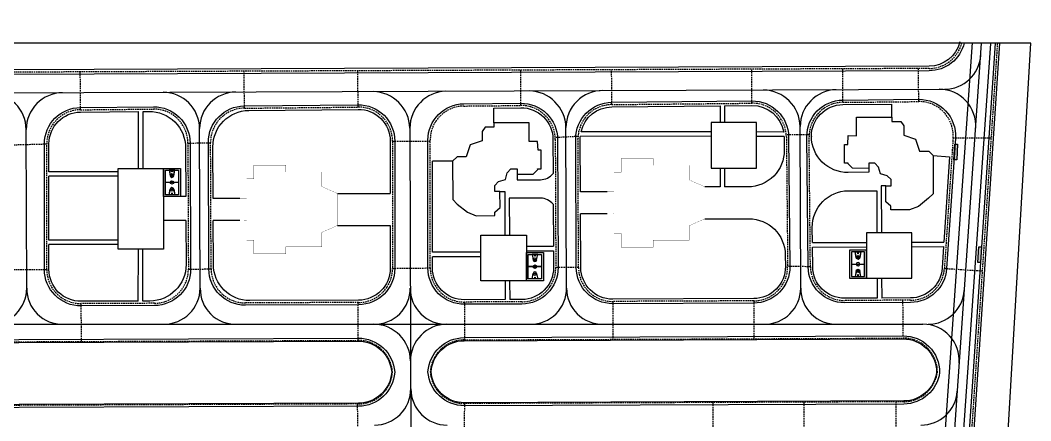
# Model space of a CAD drawing. Header units: inches. Extents: x -634 to 3638, y -6930911 to 5552.
# Drawn here: x 3304.5 to 3637.8, y 2413.4 to 2545.6 of the extents above; entities that cross this region are included whole.
import ezdxf

# ---------------------------------------------------------------- set-up
doc = ezdxf.new("R2010")
doc.units = ezdxf.units.IN
doc.header["$MEASUREMENT"] = 0
doc.linetypes.add('штриховая', pattern=[0.75, 0.5, -0.25])
doc.layers.add('ELEV', color=134, linetype='Continuous', lineweight=18)
for name, color, linetype in [('SPORT', 7, 'Continuous'), ('движ. автобус', 100, 'Continuous'), ('движ. пешеходы', 151, 'штриховая'), ('движ. транспорт', 10, 'Continuous'), ('зеленая зона', 100, 'Continuous')]:
    doc.layers.add(name, color=color, linetype=linetype)
for name, color, linetype, true_color in [('дет.площадки', 7, 'Continuous', 0xf5eb38), ('дорога', 7, 'Continuous', 0x737373), ('жил.зона', 7, 'Continuous', 0xee6868)]:
    doc.layers.add(name, color=color, linetype=linetype, true_color=true_color)

# ---------------------------------------------------------------- blocks, each defined once
blk = doc.blocks.new('A$C6FDB6B95')
at = {"layer": 'SPORT'}
for p, q in [((-2148, 1133), (1300, 1133)), ((-2148, -936), (-2148, 1133)), ((-1920, 438), (-1256, 300)), ((-1918, 904), (1070, 904)), ((-1918, -706), (-1918, 904)), ((-1918, -246), (-1918, 444)), ((-1918, -246), (-1918, 444)), ((-1918, 444), (-1255, 306)), ((-1721, 403), (-1720, 408)), ((-1716, 402), (-1721, 403)), ((-1720, 408), (-1715, 407)), ((-1715, 407), (-1716, 402)), ((-1620, 382), (-1619, 387)), ((-1615, 381), (-1620, 382)), ((-1619, 387), (-1613, 386)), ((-1613, 386), (-1615, 381)), ((-1519, 361), (-1518, 366)), ((-1513, 360), (-1519, 361)), ((-1518, 366), (-1512, 365)), ((-1512, 365), (-1513, 360)), ((-1277, 305), (-1276, 299)), ((-1258, -102), (-1258, 300)), ((-1252, 300), (-1252, -102)), ((-427, -706), (-427, 904)), ((-427, -418), (-427, 616)), ((-421, -706), (-421, 904)), ((-421, -418), (-421, 616)), ((1070, 444), (406, 306)), ((1071, 438), (407, 300)), ((409, -102), (409, 300)), ((429, 305), (428, 299)), ((1070, 904), (1070, -706)), ((1070, -246), (1070, 444)), ((1070, -246), (1070, 444)), ((1300, 1133), (1300, -936)), ((1300, -936), (-2148, -936)), ((-1256, -102), (-1920, -240)), ((-1255, -108), (-1918, -246)), ((1070, -706), (-1918, -706)), ((-1277, -107), (-1276, -101)), ((406, -108), (1070, -246)), ((407, -102), (1071, -240)), ((429, -107), (428, -101))]:
    blk.add_line(p, q, dxfattribs=at)
for points in [[(1300, -936), (-2148, -936), (-2148, 1133), (1300, 1133)], [(1076, -711), (-1924, -711), (-1924, 909), (1076, 909)], [(-1781, 202), (-1784, 202), (-1784, -4), (-1781, -4)], [(671, 361), (669, 366), (664, 365), (665, 360)], [(772, 382), (771, 387), (765, 386), (766, 381)], [(873, 403), (872, 408), (866, 407), (868, 402)], [(932, 202), (936, 202), (936, -4), (932, -4)], [(-1721, -205), (-1720, -211), (-1715, -209), (-1716, -204)], [(-1620, -184), (-1619, -190), (-1613, -188), (-1615, -183)], [(-1519, -163), (-1518, -168), (-1512, -167), (-1513, -162)], [(671, -163), (669, -168), (664, -167), (665, -162)], [(772, -184), (771, -190), (765, -188), (766, -183)], [(873, -205), (872, -211), (866, -209), (868, -204)]]:
    blk.add_lwpolyline(points, close=True, dxfattribs=at)
blk.add_lwpolyline([(403, -102, -0.9858149), (403, 300)], format="xyb", close=True, dxfattribs=at)
for centre, radius in [((-1741, 99), 25.9), ((-424, 99), 207), ((-424, 99), 201), ((892, 99), 25.9)]:
    blk.add_circle(centre, radius, dxfattribs=at)
for centre, radius, start, end in [((-1255, 99), 207, 96.21469, 263.78531), ((-1255, 99), 201, 96.21469, 263.78531), ((-1255, 99), 207, 270, 90), ((-1255, 99), 201, 270.81854, 89.18146), ((406, 99), 207, 90, 270), ((406, 99), 201, 276.21469, 83.78531), ((406, 99), 207, 276.21469, 83.78531)]:
    blk.add_arc(centre, radius, start, end, dxfattribs=at)

msp = doc.modelspace()

# ---------------------------------------------------------------- hatches: boundary and pattern name
at = {"layer": 'ELEV', "linetype": 'Continuous'}
h = msp.add_hatch(dxfattribs=at)
h.set_pattern_fill('ANSI31', color=256, scale=0.01044, style=0)
h.set_pattern_definition([(45, (1262.311104, 3366.587935), (-0.02343928418428, 0.02343928418428), [])])
edge = h.paths.add_edge_path()
edge.add_ellipse((1445.78234, 3471.96182), major_axis=(0, 6932302.83262), ratio=0.00000001506, start_angle=89.999976115149, end_angle=270.000023884851)
edge.add_line((1445.67794, 3474.85168), (1445.67794, 3528.48347))
edge.add_line((1445.67794, 3528.48347), (1445.88675, 3528.48347))
edge.add_line((1445.88675, 3528.48347), (1445.88675, 3474.85168))
at = {"layer": 'движ. автобус'}
h = msp.add_hatch(color=3, dxfattribs=at)
h.dxf.hatch_style = 1
h.paths.add_polyline_path([(3613.68381, 2504.67041), (3612.79757, 2504.67041), (3612.45436, 2499.51909), (3613.36797, 2499.51909)])
h = msp.add_hatch(color=3, dxfattribs=at)
h.dxf.hatch_style = 1
h.paths.add_polyline_path([(3621.53384, 2470.7836), (3620.62023, 2470.7836), (3620.30439, 2465.63228), (3621.218, 2465.63228)])

# ---------------------------------------------------------------- linework, layer by layer
at = {"color": 7}
msp.add_lwpolyline([(3152.27453, 2117.38844), (3571.2036, 2020.67668), (3611.30722, 2194.39466), (3624.58339, 2311.97423), (3637.80785, 2538.02955), (3150.56133, 2538.02955)], close=True, dxfattribs=at)
at = {"layer": 'движ. автобус'}
for p, q in [((3597.69684, 2237.81714), (3618.60517, 2538.23784)), ((3603.71696, 2237.89779), (3624.59069, 2537.82126))]:
    msp.add_line(p, q, dxfattribs=at)
for points in [[(3612.7702, 2504.67041), (3613.68381, 2504.67041), (3613.36797, 2499.51909), (3612.45436, 2499.51909)], [(3620.62023, 2470.7836), (3621.53384, 2470.7836), (3621.218, 2465.63228), (3620.30439, 2465.63228)]]:
    msp.add_lwpolyline(points, close=True, dxfattribs=at)
at = {"layer": 'движ. пешеходы'}
for p, q in [((3575.84651, 2518.46157), (3575.80151, 2529.51058)), ((3600.84629, 2518.70681), (3600.80188, 2529.6124)), ((3324.41007, 2515.9951), (3324.3592, 2528.48649)), ((3378.46962, 2516.5254), (3378.42001, 2528.70667)), ((3415.95747, 2516.89313), (3415.90874, 2528.85936)), ((3469.62806, 2517.41962), (3469.58058, 2529.07796)), ((3499.62711, 2517.71389), (3499.58033, 2529.20014)), ((3545.84796, 2518.1673), (3545.80226, 2529.3884)), ((3488.51153, 2507.19985), (3480.97153, 2506.78629)), ((3564.7207, 2507.76978), (3557.18148, 2507.69436)), ((3612.18176, 2506.70947), (3624.71255, 2506.75577)), ((3300.77043, 2504.40823), (3313.27043, 2504.74564)), ((3359.83083, 2505.02748), (3367.33077, 2505.05803)), ((3427.31783, 2505.64368), (3439.74401, 2505.64368)), ((3300.77043, 2463.27709), (3313.27043, 2463.27709)), ((3360.00019, 2463.44426), (3367.50013, 2463.47481)), ((3427.31783, 2463.67262), (3439.74401, 2463.81487)), ((3488.66045, 2463.96828), (3481.16051, 2463.93773)), ((3565.12811, 2464.21518), (3557.62678, 2464.3137)), ((3609.31398, 2463.66609), (3621.78633, 2462.83511)), ((3546.42314, 2452.95344), (3546.47405, 2440.45355)), ((3595.70746, 2441.40407), (3595.6596, 2453.15398)), ((3324.56625, 2452.04985), (3324.61716, 2439.54996)), ((3416.02201, 2439.92223), (3415.9711, 2452.42213)), ((3451.03983, 2452.56496), (3451.09074, 2440.06506)), ((3499.95618, 2452.76419), (3500.00403, 2440.63649)), ((3563.09045, 2407.02902), (3563.03951, 2419.53616)), ((3593.47896, 2407.16003), (3593.42805, 2419.65993)), ((3415.86873, 2406.43665), (3415.81782, 2418.93655)), ((3451.03983, 2419.08), (3450.86846, 2406.5792)), ((3533.09338, 2406.91409), (3533.04247, 2419.41399))]:
    msp.add_line(p, q, dxfattribs=at)
for points in [[(3615.13642, 2538.20748, -0.344538771), (3604.2534, 2529.62646), (3191.11963, 2527.94383, -0.387202094), (3179.87688, 2538.10231, -0.387202094)], [(3626.79286, 2537.97969), (3613.66314, 2340.91154, 0.433835841), (3624.88825, 2328.91366), (3625.53048, 2328.91366)]]:
    msp.add_lwpolyline(points, format="xyb", dxfattribs=at)
for points in [[(3313.27043, 2504.74564, -0.411343417), (3324.41007, 2515.9951), (3348.47057, 2516.23112, -0.415894714), (3359.83083, 2505.02748), (3360.00019, 2463.44426, -0.414213562), (3348.7961, 2452.14854), (3324.56625, 2452.04985, -0.415406969), (3313.27043, 2463.29976)], [(3378.46962, 2516.5254), (3415.95747, 2516.89313, -0.417089545), (3427.31783, 2505.64368), (3427.31783, 2463.67262, -0.413021162), (3416.11365, 2452.42271), (3378.79585, 2452.27072, -0.414213562), (3367.50013, 2463.47481), (3367.33006, 2505.23012, -0.412534407)], [(3469.95643, 2452.64201), (3451.03983, 2452.56496, -0.415406969), (3439.74401, 2463.81487), (3439.74401, 2505.98629, -0.411343417), (3450.88366, 2517.23574), (3469.62806, 2517.41962, -0.415894714), (3480.98832, 2506.21598), (3481.16051, 2463.93773, -0.414213562)], [(3546.42314, 2452.95344), (3499.95618, 2452.76419, -0.414213562), (3488.66045, 2463.96828), (3488.48756, 2506.41862, -0.412534407), (3499.62711, 2517.71389), (3545.84796, 2518.1673, -0.414213562), (3557.20777, 2507.02819), (3557.62678, 2464.3137, -0.415894714)], [(3564.70741, 2507.10176, -0.414213562), (3575.84651, 2518.46157), (3600.84629, 2518.70681, -0.436752814), (3612.18176, 2506.70947), (3609.31398, 2463.66609, -0.393683331), (3598.13469, 2453.16406), (3576.42338, 2453.07563, -0.412534407), (3565.12811, 2464.21518)], [(3427.29228, 2429.42999, -0.393431519), (3416.11365, 2418.93775), (3192.20262, 2418.0258, -0.392951171), (3180.94031, 2428.40797, -0.396265995), (3192.12584, 2439.01034), (3416.02201, 2439.92223, -0.395785035)], [(3439.76955, 2429.57224, -0.393431519), (3450.94819, 2440.06448), (3595.71051, 2440.65408, -0.415102086), (3607.00632, 2429.41587, -0.374300605), (3595.90314, 2419.67001), (3451.03983, 2419.08, -0.395785035)]]:
    msp.add_lwpolyline(points, format="xyb", close=True, dxfattribs=at)
at = {"layer": 'движ. транспорт'}
for p, q in [((3600.39861, 2233.4278), (3621.59793, 2538.02955)), ((3186.84697, 2521.11576), (3609.38693, 2522.76282)), ((3306.70067, 2456.73713), (3306.49488, 2509.53179)), ((3363.91027, 2456.50433), (3363.70253, 2509.79947)), ((3433.03699, 2509.93382), (3433.77105, 2230.62873)), ((3484.73639, 2456.88624), (3484.52849, 2510.22218)), ((3561.96134, 2456.62609), (3561.75145, 2510.47301)), ((3187.35001, 2445.25282), (3602.24108, 2445.25282)), ((3306.74577, 2445.16765), (3306.74544, 2445.25282))]:
    msp.add_line(p, q, dxfattribs=at)
for centre, radius, start, end in [((3609.34016, 2534.76273), 12, 270.2233376, 355.9995432), ((3294.42881, 2509.46924), 12.06623, 0.2970199, 89.7287569), ((3318.6929, 2509.43222), 12.19842, 90.9736029, 179.5323308), ((3351.65538, 2509.71072), 12.04748, 0.4220675, 89.9783278), ((3375.76407, 2509.79065), 12.06155, 90.496164, 179.9581329), ((3420.6453, 2509.63629), 12.39526, 1.3754161, 88.6726563), ((3445.22707, 2509.93526), 12.19008, 91.3864314, 180.0067969), ((3472.18796, 2509.88657), 12.34421, 1.3702312, 88.989969), ((3496.60279, 2510.24903), 12.07434, 89.8356689, 180.3192563), ((3549.46174, 2510.23983), 12.29192, 1.0869623, 89.0415024), ((3573.91207, 2510.46543), 12.16062, 91.1544889, 179.9642745), ((3607.66125, 2510.756), 12, 355.9995432, 90.2233376), ((3294.7713, 2457.18303), 11.92799, 269.6097199, 359.7303482), ((3318.42363, 2456.97771), 11.72542, 179.2710181, 271.3022351), ((3351.85891, 2457.30553), 12.05026, 269.8511816, 359.1519046), ((3375.51469, 2456.86099), 11.60989, 178.686265, 271.5447764), ((3421.30945, 2457.11868), 11.86633, 269.4859053, 0.2742264), ((3444.96055, 2457.03543), 11.7851, 179.5681529, 271.1789765), ((3472.86942, 2457.12117), 11.86633, 269.4859053, 0.2742264), ((3496.52052, 2457.03793), 11.7851, 179.5681529, 271.1789765), ((3549.97408, 2457.24103), 11.98585, 269.7246593, 359.4550086), ((3573.62788, 2456.92203), 11.67029, 178.9935452, 271.4173296), ((3603.91951, 2457.25282), 12, 270, 355.9995432), ((3420.99785, 2433.01304), 12.2415, 0.516239, 89.0398734), ((3445.35489, 2433.13773), 12.11604, 90.7181393, 180.0680936), ((3602.24108, 2433.25282), 12, 355.9995432, 90), ((3421.35079, 2423.95887), 12, 270, 0.1245401), ((3445.35084, 2423.95887), 12, 180.1245401, 270), ((3601.59111, 2423.95887), 12, 270, 355.9995432)]:
    msp.add_arc(centre, radius, start, end, dxfattribs=at)
at = {"layer": 'дет.площадки'}
for points in [[(3547.37542, 2511.7471), (3532.37542, 2511.7471), (3532.37542, 2496.7471), (3547.37542, 2496.7471)], [(3336.79743, 2496.64092), (3351.79743, 2496.64092), (3351.79743, 2469.99913), (3336.79743, 2469.99913)], [(3456.4792, 2474.57477), (3471.4792, 2474.57477), (3471.4792, 2459.57477), (3456.4792, 2459.57477)], [(3598.62414, 2475.40985), (3583.62414, 2475.40985), (3583.62414, 2460.40985), (3598.62414, 2460.40985)]]:
    msp.add_lwpolyline(points, close=True, dxfattribs=at)
at = {"layer": 'дорога'}
for p, q in [((3460.7296, 2511.65187), (3460.7296, 2516.58229)), ((3535.33723, 2517.31416), (3535.33723, 2511.7471)), ((3536.83723, 2517.32887), (3536.83723, 2511.7471)), ((3592.02709, 2513.54199), (3591.98463, 2517.86984)), ((3343.53612, 2496.64092), (3343.55992, 2515.43291)), ((3345.03613, 2496.64092), (3345.05993, 2515.44763)), ((3532.37542, 2507.19542), (3489.26813, 2507.26628)), ((3532.37542, 2508.69542), (3489.4928, 2508.76591)), ((3556.31343, 2508.65608), (3547.37542, 2508.67077)), ((3556.45561, 2507.15584), (3547.37542, 2507.17077)), ((3605.62533, 2500.88643), (3611.01819, 2500.52713)), ((3447.13136, 2498.99631), (3440.49401, 2498.99631)), ((3535.33723, 2496.7471), (3535.33723, 2490.56998)), ((3536.83723, 2496.7471), (3536.83723, 2490.56998)), ((3584.34661, 2496.66521), (3584.34661, 2495.36934)), ((3336.79743, 2495.57686), (3314.02043, 2495.57686)), ((3336.79743, 2494.07686), (3314.02043, 2494.07686)), ((3468.41008, 2494.77509), (3468.41008, 2492.86192)), ((3468.41008, 2492.86192), (3476.08006, 2492.88966)), ((3590.01722, 2490.93812), (3588.49655, 2490.93812)), ((3588.49655, 2490.93812), (3588.55979, 2475.40985)), ((3359.15254, 2487.41751), (3351.79743, 2487.36237)), ((3377.00224, 2486.71097), (3368.15564, 2486.67494)), ((3409.19894, 2488.36666), (3426.56783, 2488.36666)), ((3462.73946, 2489.048), (3464.31322, 2489.048)), ((3464.31322, 2489.048), (3464.37217, 2474.57477)), ((3465.81321, 2486.81544), (3465.87215, 2474.58088)), ((3476.14675, 2486.85749), (3465.82232, 2486.81544)), ((3498.1556, 2488.91429), (3489.309, 2488.87826)), ((3577.63262, 2489.30319), (3587.05214, 2489.30837)), ((3587.05214, 2489.30837), (3587.05978, 2475.40985)), ((3377.00224, 2479.50937), (3368.18488, 2479.49681)), ((3498.1556, 2481.71269), (3489.33824, 2481.70013)), ((3359.18486, 2479.48399), (3351.79743, 2479.47346)), ((3409.19894, 2477.84126), (3426.56783, 2477.84126)), ((3336.79743, 2473.02467), (3314.02043, 2473.02467)), ((3465.87107, 2474.84714), (3465.87218, 2474.57477)), ((3336.79743, 2471.52467), (3314.02043, 2471.52467)), ((3343.48072, 2452.87689), (3343.5024, 2469.99913)), ((3344.98072, 2452.875), (3345.0024, 2469.99913)), ((3471.47309, 2470.96831), (3480.38172, 2471.0046)), ((3565.79977, 2472.20426), (3583.62414, 2472.26219)), ((3565.81449, 2470.7043), (3583.62414, 2470.76218)), ((3598.62414, 2472.31094), (3609.14056, 2472.34512)), ((3598.62414, 2470.81093), (3609.0406, 2470.84478)), ((3456.4792, 2469.00341), (3440.49401, 2469.00341)), ((3456.4792, 2467.50341), (3440.49401, 2467.50341)), ((3471.4792, 2469.46833), (3480.38783, 2469.50461)), ((3464.43326, 2459.57477), (3464.45853, 2453.36962)), ((3465.93327, 2459.57477), (3465.95852, 2453.37573)), ((3587.12087, 2460.40985), (3587.14751, 2453.86931)), ((3588.62089, 2460.40985), (3588.6475, 2453.87542))]:
    msp.add_line(p, q, dxfattribs=at)
for points in [[(3615.86501, 2538.02955, -0.344538771), (3604.25646, 2528.87646), (3191.12268, 2527.19383, -0.387202094), (3179.13041, 2538.02955, -0.387202094)], [(3614.40783, 2538.3854, -0.344538771), (3604.25035, 2530.37645), (3191.11657, 2528.69382, -0.387202094), (3180.62334, 2538.17507, -0.387202094)], [(3626.04452, 2538.02955), (3612.9148, 2340.9614, 0.433835841), (3624.88825, 2328.16366), (3625.53048, 2328.16366)], [(3627.5412, 2537.92983), (3614.41148, 2340.86168, 0.433835841), (3624.88825, 2329.66366), (3625.53048, 2329.66366)], [(3312.52043, 2463.29976), (3312.52043, 2504.74564, -0.411343417), (3324.40272, 2516.74506), (3348.46321, 2516.98108, -0.415894714), (3360.58082, 2505.03053), (3360.75018, 2463.44732, -0.414213562), (3348.79916, 2451.39854), (3324.5693, 2451.29986, -0.415406969), (3312.52043, 2463.29976), (3312.52043, 2504.74564)], [(3460.7296, 2516.58229), (3469.63542, 2516.66965, -0.415894714), (3480.23833, 2506.21292), (3480.28428, 2494.92892)], [(3489.4928, 2508.76591, -0.34812256), (3499.63447, 2516.96393), (3535.33723, 2517.31416)], [(3536.83723, 2517.32887), (3545.85531, 2517.41734, -0.369083339), (3556.31343, 2508.65608, -0.369083339)], [(3563.95744, 2507.0944, -0.414213562), (3575.83916, 2519.21154), (3600.83894, 2519.45677, -0.436752814), (3612.9301, 2506.65962), (3610.06232, 2463.61623, -0.393683331), (3598.13774, 2452.41406), (3576.42644, 2452.32564, -0.412534407), (3564.37814, 2464.20783), (3563.95744, 2507.0944)], [(3584.34661, 2495.36934), (3577.57376, 2495.3029, -0.414213562), (3565.45663, 2507.18462), (3565.45737, 2507.10912, -0.414213562), (3575.85387, 2517.71161), (3591.98463, 2517.86984)], [(3314.02043, 2495.57686), (3314.02043, 2504.74564, -0.411343417), (3324.41743, 2515.24513), (3343.55992, 2515.43291)], [(3345.05993, 2515.44763), (3346.96937, 2515.46636, -0.415894714), (3359.08698, 2503.51581), (3359.15254, 2487.41751)], [(3368.15564, 2486.67494), (3368.08613, 2503.74176, -0.412534407), (3379.96832, 2515.79006), (3415.96483, 2516.14317, -0.417089545), (3426.56783, 2505.64368), (3426.56783, 2488.36666)], [(3489.309, 2488.87826), (3489.23755, 2506.42167, -0.020130938), (3489.26813, 2507.26628, -0.020130938)], [(3556.45561, 2507.15584, -0.003214875), (3556.4578, 2507.02084), (3556.50031, 2502.68769, -0.417089545), (3544.50089, 2490.56998), (3536.83723, 2490.56998)], [(3565.79977, 2472.20426), (3565.7509, 2477.18606, -0.414213562), (3577.63262, 2489.30319)], [(3530.3523, 2480.04458), (3544.83957, 2480.04458, -0.411343417), (3556.83899, 2468.16229), (3556.87681, 2464.30634, -0.415894714), (3546.42008, 2453.70344), (3499.95312, 2453.51418, -0.414213562), (3489.41044, 2463.97133), (3489.33824, 2481.70013)], [(3359.18486, 2479.48399), (3359.24409, 2464.9412, -0.414213562), (3347.29306, 2452.89242), (3344.98073, 2452.883)], [(3426.56783, 2477.84126), (3426.56783, 2463.67262, -0.413021162), (3416.11059, 2453.17271), (3380.29279, 2453.02682, -0.414213562), (3368.24401, 2464.97785), (3368.18488, 2479.49681)], [(3343.48072, 2452.87689), (3324.56319, 2452.79985, -0.415406969), (3314.02043, 2463.29976), (3314.02043, 2471.52467)], [(3587.14751, 2453.86931), (3576.42033, 2453.82562, -0.412534407), (3565.87807, 2464.22254), (3565.81449, 2470.7043)], [(3609.0406, 2470.84478), (3608.56564, 2463.71594, -0.393683331), (3598.13163, 2453.91405), (3588.6475, 2453.87542)], [(3464.45853, 2453.36962), (3451.03677, 2453.31495, -0.415406969), (3440.49401, 2463.81487), (3440.49401, 2467.50341)], [(3480.38783, 2469.50461), (3480.41052, 2463.93468, -0.414213562), (3469.95337, 2453.392), (3465.95852, 2453.37573)]]:
    msp.add_lwpolyline(points, format="xyb", dxfattribs=at)
for points in [[(3378.46226, 2517.27536), (3415.95012, 2517.6431, -0.417089545), (3428.06783, 2505.64368), (3428.06783, 2463.67262, -0.413021162), (3416.1167, 2451.67272), (3378.79891, 2451.52073, -0.414213562), (3366.75013, 2463.47175), (3366.58007, 2505.22706, -0.412534407)], [(3469.95948, 2451.89201), (3451.04288, 2451.81497, -0.415406969), (3438.99401, 2463.81487), (3438.99401, 2505.98629, -0.411343417), (3450.8763, 2517.98571), (3469.6207, 2518.16958, -0.415894714), (3481.73831, 2506.21903), (3481.91051, 2463.94079, -0.414213562)], [(3546.42619, 2452.20345), (3499.95923, 2452.0142, -0.414213562), (3487.91046, 2463.96522), (3487.73756, 2506.41556, -0.412534407), (3499.61976, 2518.46386), (3545.8406, 2518.91726, -0.414213562), (3557.95773, 2507.03555), (3558.37674, 2464.32106, -0.415894714)], [(3428.04388, 2429.42999, -0.394649821), (3416.1167, 2418.18776), (3192.20567, 2417.2758, -0.394169083), (3180.18875, 2428.40059), (3180.18875, 2428.40059, -0.397486672), (3192.12279, 2439.76033), (3416.01895, 2440.67223, -0.397005299)], [(3439.01795, 2429.57224, -0.394649821), (3450.94513, 2440.81448), (3595.70746, 2441.40407, -0.416341993), (3607.75627, 2429.36591), (3607.75627, 2429.36591), (3607.75627, 2429.36591, -0.375506395), (3595.90619, 2418.92001), (3451.04288, 2418.33001, -0.397005299)]]:
    msp.add_lwpolyline(points, format="xyb", close=True, dxfattribs=at)
for points in [[(3611.01819, 2500.52713), (3609.14056, 2472.34512)], [(3440.49401, 2469.00341), (3440.49401, 2498.99631)], [(3314.02043, 2473.02467), (3314.02043, 2494.07686)], [(3535.33723, 2490.56998), (3530.3523, 2490.56998)], [(3480.32534, 2484.84751), (3480.38172, 2471.0046)]]:
    msp.add_lwpolyline(points, dxfattribs=at)
for centre, radius, start, end in [((3475.77032, 2498.88166), 6, 272.9583249, 318.7923825), ((3475.83277, 2480.85629), 6.00941, 41.6179668, 87.0050612)]:
    msp.add_arc(centre, radius, start, end, dxfattribs=at)
at = {"layer": 'жил.зона', "ltscale": 100}
for points in [[(3601.10855, 2502.37377), (3604.16974, 2502.35864), (3605.62533, 2500.88643), (3605.56291, 2488.25352), (3604.09285, 2486.79792), (3600.74808, 2484.09982), (3597.84763, 2482.93904), (3591.69657, 2482.96943), (3591.70238, 2484.14537), (3589.99093, 2485.61684), (3590.01722, 2490.93812), (3591.7359, 2490.92963), (3591.74966, 2492.94702), (3590.49131, 2494.21691), (3588.20514, 2494.84724), (3587.62824, 2497.04418), (3586.36935, 2498.37379), (3584.3551, 2498.38374), (3584.34661, 2496.66521), (3579.02518, 2496.69151), (3577.56957, 2498.16141), (3577.57084, 2498.41726), (3576.3949, 2498.42285), (3576.42527, 2504.56849), (3577.4225, 2504.56404), (3577.61512, 2507.45781), (3580.32885, 2507.44993), (3580.35817, 2513.54199), (3584.42982, 2513.57645), (3592.02709, 2513.54199), (3592.02186, 2512.18609), (3594.44867, 2512.17409), (3594.90892, 2512.17182), (3595.90427, 2510.70404), (3595.89356, 2507.63957), (3599.78986, 2506.28459), (3601.10855, 2502.37377)], [(3451.64813, 2500.48365), (3448.58694, 2500.46852), (3447.13136, 2498.99631), (3447.19378, 2486.36339), (3448.66384, 2484.90779), (3452.00861, 2482.20969), (3454.90905, 2481.04892), (3461.06012, 2481.07931), (3461.05431, 2482.25525), (3462.76576, 2483.72672), (3462.73946, 2489.048), (3461.02078, 2489.03951), (3461.00703, 2491.0569), (3462.26537, 2492.32679), (3464.55154, 2492.95712), (3465.12845, 2495.15406), (3466.38734, 2496.48366), (3468.40159, 2496.49362), (3468.41008, 2494.77509), (3473.73151, 2494.80138), (3475.18711, 2496.27129), (3475.18585, 2496.52714), (3476.36179, 2496.53273), (3476.33142, 2502.67837), (3475.33419, 2502.67392), (3475.14157, 2505.56769), (3472.42784, 2505.55981), (3472.39852, 2511.65187), (3468.32687, 2511.68633), (3460.7296, 2511.65187), (3460.73483, 2510.29596), (3458.30802, 2510.28397), (3457.84776, 2510.2817), (3456.85242, 2508.81391), (3456.86313, 2505.74944), (3452.96683, 2504.39447), (3451.64813, 2500.48365)]]:
    msp.add_lwpolyline(points, dxfattribs=at)
at = {"layer": 'жил.зона', "linetype": 'Continuous', "flags": 128}
for points in [[(3500.35717, 2481.70027, 0.06884, 0.06884, 0), (3500.35717, 2475.20487, 0.06884, 0.06884, 0), (3502.72382, 2475.20487, 0.06884, 0.06884, 0), (3502.72382, 2470.66253, 0.06884, 0.06884, 0), (3513.30041, 2470.66253, 0.06884, 0.06884, 0), (3513.30041, 2472.97607, 0.06884, 0.06884, 0), (3525.15129, 2472.97607, 0.06884, 0.06884, 0), (3525.15129, 2477.75209, 0.06884, 0.06884, 0), (3530.3523, 2480.04458, 0.06884, 0.06884, 0), (3530.3523, 2480.04458, 0.06884, 0.06884, 0), (3530.3523, 2490.56998, 0.06884, 0.06884, 0), (3525.15129, 2492.86247, 0.06884, 0.06884, 0), (3525.15129, 2497.6782, 0.06884, 0.06884, 0), (3513.30041, 2497.6782, 0.06884, 0.06884, 0), (3513.30041, 2499.95202, 0.06884, 0.06884, 0), (3502.72382, 2499.95202, 0.06884, 0.06884, 0), (3502.72382, 2495.40968, 0.06884, 0.06884, 0), (3500.35717, 2495.40968, 0.06884, 0.06884, 0), (3500.35717, 2488.91429, 0.06884, 0.06884, 0), (3498.1556, 2488.91429, 0.06884, 0.06884, 0), (3498.1556, 2481.71269, 0.06884, 0.06884, 0)], [(3379.20381, 2479.49695, 0.06884, 0.06884, 0), (3379.20381, 2473.00155, 0.06884, 0.06884, 0), (3381.57046, 2473.00155, 0.06884, 0.06884, 0), (3381.57046, 2468.45921, 0.06884, 0.06884, 0), (3392.14705, 2468.45921, 0.06884, 0.06884, 0), (3392.14705, 2470.77275, 0.06884, 0.06884, 0), (3403.99793, 2470.77275, 0.06884, 0.06884, 0), (3403.99793, 2475.54877, 0.06884, 0.06884, 0), (3409.19894, 2477.84126, 0.06884, 0.06884, 0), (3409.19894, 2477.84126, 0.06884, 0.06884, 0), (3409.19894, 2488.36666, 0.06884, 0.06884, 0), (3403.99793, 2490.65915, 0.06884, 0.06884, 0), (3403.99793, 2495.47488, 0.06884, 0.06884, 0), (3392.14705, 2495.47488, 0.06884, 0.06884, 0), (3392.14705, 2497.74871, 0.06884, 0.06884, 0), (3381.57046, 2497.74871, 0.06884, 0.06884, 0), (3381.57046, 2493.20636, 0.06884, 0.06884, 0), (3379.20381, 2493.20636, 0.06884, 0.06884, 0), (3379.20381, 2486.71097, 0.06884, 0.06884, 0), (3377.00224, 2486.71097, 0.06884, 0.06884, 0), (3377.00224, 2479.50937, 0.06884, 0.06884, 0)]]:
    msp.add_lwpolyline(points, format="xyseb", close=True, dxfattribs=at)
at = {"layer": 'зеленая зона'}
for points in [[(3427.0417, 2429.42999, -0.392988667), (3416.11263, 2419.18775), (3192.2016, 2418.2758, -0.392508459), (3181.19088, 2428.41042, -0.395822281), (3192.12686, 2438.76034), (3416.02303, 2439.67224, -0.39534147)], [(3440.02013, 2429.57224, -0.392988667), (3450.94921, 2439.81449), (3595.71153, 2440.40408, -0.414651393), (3606.75629, 2429.43253, -0.373862289), (3595.90212, 2419.92001), (3451.03881, 2419.33, -0.39534147)]]:
    msp.add_lwpolyline(points, format="xyb", close=True, dxfattribs=at)

# ---------------------------------------------------------------- block references
at = {"layer": 'дет.площадки', "yscale": 0.002700000000004366, "zscale": 0.002700000000004366}
for p, xscale, rotation in [((3354.85769, 2493.16283), 0.002700000000004366, 90), ((3580.56388, 2466.21031), -0.002700000000004366, 270), ((3474.53947, 2465.37523), 0.002700000000004366, 90)]:
    msp.add_blockref('A$C6FDB6B95', p, dxfattribs=dict(at, xscale=xscale, rotation=rotation))

doc.saveas('drawing.dxf')
